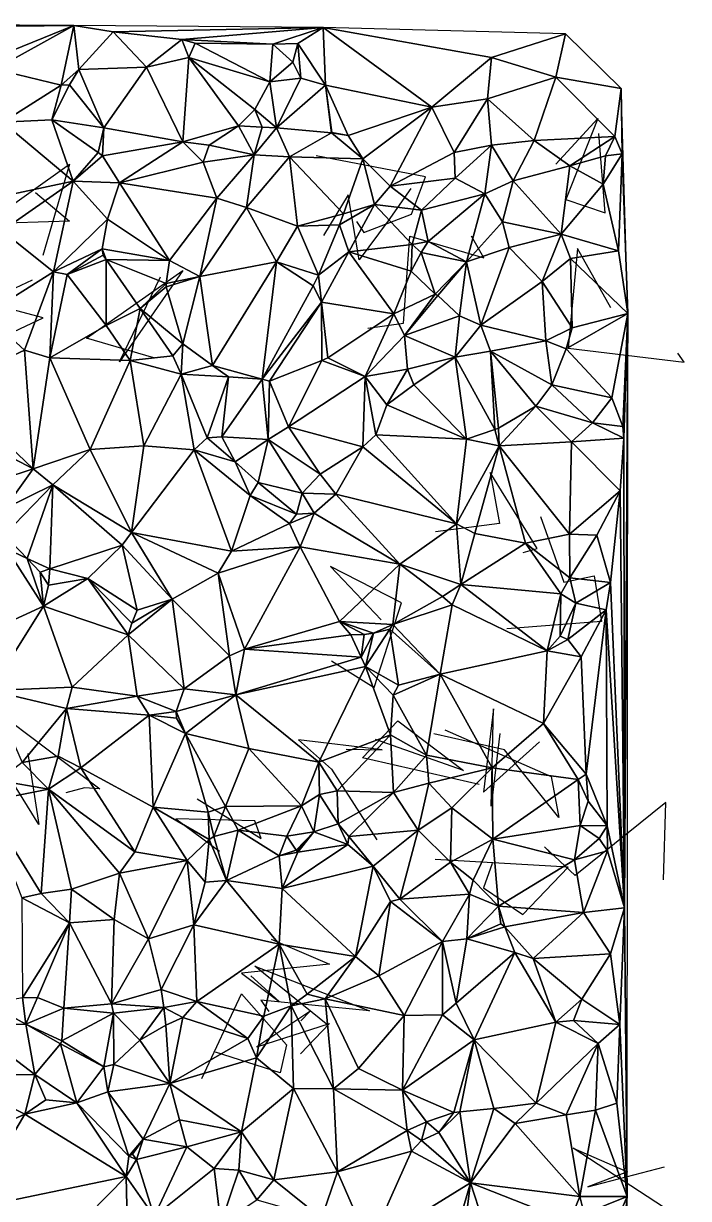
# Model space of a CAD drawing. Header units: metres. Extents: x -15.6 to 15.9, y -15.8 to 15.6.
# Drawn here: x 6.14 to 15.88, y -2.29 to 14.93 of the extents above; entities that cross this region are included whole.
import ezdxf

# ---------------------------------------------------------------- set-up
doc = ezdxf.new("R2010")
doc.units = ezdxf.units.M
doc.layers.add('CRACKS', color=1, linetype='Continuous')
doc.layers.add('STREET_MESH', color=7, linetype='Continuous')

msp = doc.modelspace()

# ---------------------------------------------------------------- linework, layer by layer
at = {"layer": 'CRACKS'}
for points in [[(13.934, 12.874, 0.1), (14.549, 13.541, 0.1), (14.079, 12.356, 0.1), (14.655, 12.157, 0.1), (14.566, 13.324, 0.1)], [(11.014, 12.03, 0.1), (11.122, 11.872, 0.1), (11.819, 12.141, 0.1), (12.027, 12.688, 0.1), (10.423, 12.994, 0.1)], [(6.315, 12.455, 0.1), (6.81, 12.035, 0.1), (5.579, 12, 0.1), (6.81, 12.874, 0.1), (6.421, 11.536, 0.1)], [(11.811, 12.514, 0.1), (11.481, 12.043, 0.1), (11.055, 11.47, 0.1), (10.894, 12.423, 0.1), (10.53, 11.826, 0.1)], [(11.182, 10.467, 0.1), (11.701, 10.543, 0.1), (11.796, 11.815, 0.1), (12.882, 11.501, 0.1), (12.7, 11.815, 0.1)], [(14.738, 10.767, 0.1), (14.253, 11.638, 0.1), (14.115, 10.175, 0.1), (15.813, 9.969, 0.1), (15.719, 10.101, 0.1)], [(8.046, 10.033, 0.1), (7.059, 10.322, 0.1), (8.47, 11.315, 0.1), (7.545, 9.974, 0.1), (8.145, 11.219, 0.1)], [(5.48, 10.174, 0.1), (6.427, 10.62, 0.1), (5.208, 10.943, 0.1), (5.437, 10.788, 0.1), (6.27, 11.176, 0.1)], [(13.457, 7.18, 0.1), (13.66, 7.239, 0.1), (12.975, 8.351, 0.1), (13.108, 7.607, 0.1), (12.174, 7.483, 0.1)], [(13.711, 7.706, 0.1), (14.051, 6.746, 0.1), (14.494, 6.838, 0.1), (14.602, 6.168, 0.1), (13.219, 6.059, 0.1)], [(10.649, 5.591, 0.1), (11.276, 5.203, 0.1), (11.675, 6.443, 0.1), (10.636, 6.976, 0.1), (11.377, 6.193, 0.1)], [(13.112, 4.525, 0.1), (12.987, 3.463, 0.1), (13.022, 4.888, 0.1), (12.875, 3.669, 0.1), (13.696, 4.403, 0.1)], [(5.672, 3.57, 0.1), (5.96, 4.692, 0.1), (7.254, 3.717, 0.1), (7.032, 3.731, 0.1), (6.759, 3.656, 0.1)], [(12.812, 3.778, 0.1), (11.103, 4.172, 0.1), (11.618, 4.712, 0.1), (12.582, 3.987, 0.1), (11.292, 4.439, 0.1)], [(12.311, 4.58, 0.1), (13.865, 3.899, 0.1), (13.979, 3.296, 0.1), (13.181, 4.29, 0.1), (12.148, 4.521, 0.1)], [(6.201, 4.236, 0.1), (6.362, 3.194, 0.1), (5.593, 4.434, 0.1), (5.828, 4.219, 0.1), (4.878, 3.166, 0.1)], [(10.863, 4.299, 0.1), (11.391, 4.288, 0.1), (10.164, 4.435, 0.1), (10.648, 4.004, 0.1), (11.312, 2.97, 0.1)], [(8.679, 3.567, 0.1), (9.618, 2.987, 0.1), (9.524, 3.247, 0.1), (8.371, 3.277, 0.1), (9.006, 2.801, 0.1)], [(15.513, 2.383, 0.1), (15.544, 3.517, 0.1), (14.218, 2.445, 0.1), (13.769, 2.864, 0.1), (13.886, 2.742, 0.1)], [(13.002, 2.622, 0.1), (12.873, 2.266, 0.1), (13.45, 1.872, 0.1), (14.116, 2.569, 0.1), (12.169, 2.679, 0.1)], [(9.766, 1.512, 0.1), (10.618, 1.145, 0.1), (9.331, 1.014, 0.1), (9.884, 0.601, 0.1), (9.465, 0.974, 0.1)], [(10.593, 0.25, 0.1), (9.526, 1.118, 0.1), (11.204, 0.464, 0.1), (9.616, 0.616, 0.1), (9.73, 0.451, 0.1)], [(8.75, -0.528, 0.1), (9.331, 0.709, 0.1), (9.992, -0.036, 0.1), (9.897, -0.445, 0.1), (8.951, -0.146, 0.1)], [(10.2, 0.314, 0.1), (10.332, 0.451, 0.1), (9.555, -0.064, 0.1), (10.621, 0.278, 0.1), (10.196, -0.168, 0.1)], [(15.877, -2.657, 0.1), (14.188, -1.552, 0.1), (14.982, -1.9, 0.1), (14.403, -2.117, 0.1), (15.527, -1.826, 0.1)]]:
    msp.add_polyline3d(points, dxfattribs=at)
at = {"layer": 'STREET_MESH'}
for points in [[(6.874, 14.906), (2.102, 14.934), (4.272, 14.874)], [(5.355, 14.288), (6.874, 14.906), (4.272, 14.874)], [(5.355, 14.288), (5.719, 14.266), (6.874, 14.906)], [(5.719, 14.266), (6.689, 14.031), (6.874, 14.906)], [(6.874, 14.906), (6.689, 14.031), (6.946, 14.259)], [(7.453, 14.81), (6.874, 14.906), (6.946, 14.259)], [(6.874, 14.906), (7.453, 14.81), (10.527, 14.875)], [(10.527, 14.875), (7.453, 14.81), (8.458, 14.702)], [(9.792, 14.63), (10.527, 14.875), (8.458, 14.702)], [(10.527, 14.875), (9.792, 14.63), (10.154, 14.643)], [(10.561, 14.03), (10.527, 14.875), (10.154, 14.643)], [(10.527, 14.875), (12.994, 14.437), (14.078, 14.783)], [(12.117, 13.706), (12.994, 14.437), (10.527, 14.875)], [(10.561, 14.03), (12.117, 13.706), (10.527, 14.875)], [(7.94, 14.296), (7.453, 14.81), (6.946, 14.259)], [(7.453, 14.81), (7.94, 14.296), (8.458, 14.702)], [(7.94, 14.296), (8.56, 14.438), (8.458, 14.702)], [(8.56, 14.438), (8.65, 14.646), (8.458, 14.702)], [(8.65, 14.646), (9.792, 14.63), (8.458, 14.702)], [(8.56, 14.438), (9.748, 14.08), (8.65, 14.646)], [(9.748, 14.08), (9.792, 14.63), (8.65, 14.646)], [(9.792, 14.63), (10.084, 14.37), (10.154, 14.643)], [(10.084, 14.37), (10.2, 14.133), (10.154, 14.643)], [(10.2, 14.133), (10.561, 14.03), (10.154, 14.643)], [(12.994, 14.437), (13.934, 14.15), (14.078, 14.783)], [(13.934, 14.15), (14.889, 13.982), (14.078, 14.783)], [(9.792, 14.63), (9.748, 14.08), (10.084, 14.37)], [(7.316, 13.405), (7.94, 14.296), (6.946, 14.259)], [(7.316, 13.405), (8.473, 13.202), (7.94, 14.296)], [(8.473, 13.202), (8.56, 14.438), (7.94, 14.296)], [(9.287, 13.434), (8.56, 14.438), (8.473, 13.202)], [(9.527, 13.674), (8.56, 14.438), (9.287, 13.434)], [(9.527, 13.674), (9.748, 14.08), (8.56, 14.438)], [(10.084, 14.37), (9.748, 14.08), (10.2, 14.133)], [(12.994, 14.437), (12.117, 13.706), (12.936, 13.828)], [(13.934, 14.15), (12.994, 14.437), (12.936, 13.828)], [(6.689, 14.031), (5.719, 14.266), (5.836, 13.489)], [(6.689, 14.031), (6.813, 14.033), (6.946, 14.259)], [(6.813, 14.033), (7.316, 13.405), (6.946, 14.259)], [(9.748, 14.08), (9.842, 13.403), (10.2, 14.133)], [(9.842, 13.403), (10.561, 14.03), (10.2, 14.133)], [(13.617, 13.218), (13.934, 14.15), (12.936, 13.828)], [(13.934, 14.15), (13.617, 13.218), (14.799, 13.277)], [(13.934, 14.15), (14.799, 13.277), (14.889, 13.982)], [(6.553, 13.521), (6.689, 14.031), (5.836, 13.489)], [(6.813, 14.033), (6.689, 14.031), (6.553, 13.521)], [(7.316, 13.405), (6.813, 14.033), (6.553, 13.521)], [(9.748, 14.08), (9.527, 13.674), (9.842, 13.403)], [(10.561, 14.03), (9.842, 13.403), (10.647, 13.33)], [(10.561, 14.03), (10.894, 13.295), (12.117, 13.706)], [(10.655, 13.336), (10.561, 14.03), (10.647, 13.33)], [(10.561, 14.03), (10.655, 13.336), (10.894, 13.295)], [(14.799, 13.277), (14.906, 13.025), (14.889, 13.982)], [(14.889, 13.982), (14.906, 13.025), (14.989, 10.683)], [(12.117, 13.706), (12.446, 13.044), (12.936, 13.828)], [(12.446, 13.044), (12.994, 13.151), (12.936, 13.828)], [(12.994, 13.151), (13.617, 13.218), (12.936, 13.828)], [(9.633, 13.414), (9.527, 13.674), (9.287, 13.434)], [(9.527, 13.674), (9.633, 13.414), (9.842, 13.403)], [(12.117, 13.706), (10.894, 13.295), (11.108, 12.953)], [(11.509, 12.55), (12.117, 13.706), (11.108, 12.953)], [(12.117, 13.706), (11.509, 12.55), (12.446, 13.044)], [(5.691, 12.372), (6.865, 12.624), (5.836, 13.489)], [(6.865, 12.624), (6.553, 13.521), (5.836, 13.489)], [(7.231, 13.042), (6.553, 13.521), (6.865, 12.624)], [(7.231, 13.042), (7.316, 13.405), (6.553, 13.521)], [(7.231, 13.042), (7.293, 12.996), (7.316, 13.405)], [(7.316, 13.405), (7.293, 12.996), (8.473, 13.202)], [(8.858, 13.149), (9.287, 13.434), (8.473, 13.202)], [(9.287, 13.434), (8.858, 13.149), (9.518, 13.01)], [(9.633, 13.414), (9.287, 13.434), (9.518, 13.01)], [(9.842, 13.403), (9.633, 13.414), (9.518, 13.01)], [(10.035, 12.982), (9.842, 13.403), (9.518, 13.01)], [(9.842, 13.403), (10.035, 12.982), (10.647, 13.33)], [(10.647, 13.33), (10.035, 12.982), (11.108, 12.953)], [(10.894, 13.295), (10.655, 13.336), (10.647, 13.33)], [(10.894, 13.295), (10.647, 13.33), (11.108, 12.953)], [(13.617, 13.218), (14.138, 12.847), (14.799, 13.277)], [(14.138, 12.847), (14.662, 12.996), (14.799, 13.277)], [(14.662, 12.996), (14.906, 13.025), (14.799, 13.277)], [(8.473, 13.202), (7.293, 12.996), (7.542, 12.601)], [(8.769, 12.9), (8.473, 13.202), (7.542, 12.601)], [(8.769, 12.9), (8.858, 13.149), (8.473, 13.202)], [(8.858, 13.149), (8.769, 12.9), (9.518, 13.01)], [(12.446, 13.044), (12.461, 12.669), (12.994, 13.151)], [(12.461, 12.669), (12.896, 12.437), (12.994, 13.151)], [(12.994, 13.151), (12.896, 12.437), (13.308, 12.629)], [(13.617, 13.218), (12.994, 13.151), (13.308, 12.629)], [(14.138, 12.847), (13.617, 13.218), (13.308, 12.629)], [(7.293, 12.996), (7.231, 13.042), (6.865, 12.624)], [(7.293, 12.996), (6.865, 12.624), (7.542, 12.601)], [(8.769, 12.9), (8.971, 12.374), (9.518, 13.01)], [(8.971, 12.374), (9.405, 12.238), (9.518, 13.01)], [(9.405, 12.238), (10.035, 12.982), (9.518, 13.01)], [(10.035, 12.982), (9.405, 12.238), (10.149, 11.962)], [(10.824, 12.145), (10.035, 12.982), (10.149, 11.962)], [(10.035, 12.982), (10.824, 12.145), (11.108, 12.953)], [(10.824, 12.145), (11.28, 12.283), (11.108, 12.953)], [(11.28, 12.283), (11.509, 12.55), (11.108, 12.953)], [(11.509, 12.55), (12.461, 12.669), (12.446, 13.044)], [(14.629, 12.579), (14.662, 12.996), (14.138, 12.847)], [(14.662, 12.996), (14.629, 12.579), (14.906, 13.025)], [(14.629, 12.579), (14.851, 11.601), (14.906, 13.025)], [(14.906, 13.025), (14.851, 11.601), (14.989, 10.683)], [(8.971, 12.374), (8.769, 12.9), (7.542, 12.601)], [(14.015, 11.845), (14.138, 12.847), (13.308, 12.629)], [(14.015, 11.845), (14.629, 12.579), (14.138, 12.847)], [(6.865, 12.624), (5.691, 12.372), (5.825, 11.895)], [(6.576, 11.295), (6.865, 12.624), (5.825, 11.895)], [(6.576, 11.295), (7.367, 12.067), (6.865, 12.624)], [(6.865, 12.624), (7.367, 12.067), (7.542, 12.601)], [(7.367, 12.067), (8.277, 11.461), (7.542, 12.601)], [(8.277, 11.461), (8.971, 12.374), (7.542, 12.601)], [(12.461, 12.669), (11.509, 12.55), (11.967, 12.199)], [(12.896, 12.437), (12.461, 12.669), (11.967, 12.199)], [(12.896, 12.437), (13.152, 12.026), (13.308, 12.629)], [(13.152, 12.026), (14.015, 11.845), (13.308, 12.629)], [(14.851, 11.601), (14.629, 12.579), (14.015, 11.845)], [(11.509, 12.55), (11.28, 12.283), (11.967, 12.199)], [(12.896, 12.437), (11.967, 12.199), (12.066, 11.739)], [(12.626, 11.439), (12.896, 12.437), (12.066, 11.739)], [(12.896, 12.437), (12.626, 11.439), (13.152, 12.026)], [(8.971, 12.374), (8.277, 11.461), (8.719, 11.228)], [(9.405, 12.238), (8.971, 12.374), (8.719, 11.228)], [(9.842, 11.442), (9.405, 12.238), (8.719, 11.228)], [(10.149, 11.962), (9.405, 12.238), (9.842, 11.442)], [(11.28, 12.283), (10.767, 11.984), (10.905, 11.589)], [(10.767, 11.984), (11.28, 12.283), (10.824, 12.145)], [(11.829, 11.693), (11.28, 12.283), (10.905, 11.589)], [(11.28, 12.283), (11.829, 11.693), (11.967, 12.199)], [(7.291, 11.633), (7.367, 12.067), (6.576, 11.295)], [(7.367, 12.067), (7.291, 11.633), (8.277, 11.461)], [(10.767, 11.984), (10.824, 12.145), (10.149, 11.962)], [(11.967, 12.199), (11.829, 11.693), (12.066, 11.739)], [(5.579, 10.667), (6.576, 11.295), (5.825, 11.895)], [(10.459, 11.247), (10.149, 11.962), (9.842, 11.442)], [(10.459, 11.247), (10.767, 11.984), (10.149, 11.962)], [(10.767, 11.984), (10.459, 11.247), (10.905, 11.589)], [(13.152, 12.026), (12.626, 11.439), (13.252, 11.65)], [(13.152, 12.026), (13.252, 11.65), (14.015, 11.845)], [(11.829, 11.693), (11.962, 11.579), (12.066, 11.739)], [(11.962, 11.579), (12.626, 11.439), (12.066, 11.739)], [(13.252, 11.65), (13.733, 11.153), (14.015, 11.845)], [(14.015, 11.845), (13.733, 11.153), (14.15, 11.488)], [(14.851, 11.601), (14.015, 11.845), (14.15, 11.488)], [(7.291, 11.633), (6.576, 11.295), (6.776, 11.253)], [(7.303, 11.541), (7.291, 11.633), (6.776, 11.253)], [(7.348, 11.475), (7.303, 11.541), (6.776, 11.253)], [(8.277, 11.461), (7.291, 11.633), (7.348, 11.475)], [(7.291, 11.633), (7.303, 11.541), (7.348, 11.475)], [(10.459, 11.247), (10.503, 10.848), (10.905, 11.589)], [(10.503, 10.848), (11.563, 10.681), (10.905, 11.589)], [(11.814, 11.305), (11.829, 11.693), (10.905, 11.589)], [(11.563, 10.681), (11.814, 11.305), (10.905, 11.589)], [(11.814, 11.305), (11.962, 11.579), (11.829, 11.693)], [(12.166, 10.966), (11.962, 11.579), (11.814, 11.305)], [(11.962, 11.579), (12.166, 10.966), (12.626, 11.439)], [(13.252, 11.65), (12.626, 11.439), (12.834, 10.512)], [(13.733, 11.153), (13.252, 11.65), (12.834, 10.512)], [(14.851, 11.601), (14.15, 11.488), (14.989, 10.683)], [(7.347, 10.509), (7.348, 11.475), (6.776, 11.253)], [(7.347, 10.509), (7.846, 10.757), (7.348, 11.475)], [(8.227, 11.122), (8.277, 11.461), (7.348, 11.475)], [(7.846, 10.757), (8.227, 11.122), (7.348, 11.475)], [(8.277, 11.461), (8.227, 11.122), (8.719, 11.228)], [(8.908, 9.923), (9.842, 11.442), (8.719, 11.228)], [(9.842, 11.442), (8.908, 9.923), (9.632, 9.719)], [(10.381, 11.09), (9.842, 11.442), (9.632, 9.719)], [(10.381, 11.09), (10.459, 11.247), (9.842, 11.442)], [(12.626, 11.439), (12.166, 10.966), (12.205, 10.949)], [(12.522, 10.649), (12.626, 11.439), (12.205, 10.949)], [(12.626, 11.439), (12.522, 10.649), (12.834, 10.512)], [(13.733, 11.153), (14.176, 10.475), (14.15, 11.488)], [(14.15, 11.488), (14.176, 10.475), (14.989, 10.683)], [(6.154, 10.145), (6.576, 11.295), (5.579, 10.667)], [(6.576, 11.295), (6.154, 10.145), (6.522, 10.035)], [(6.776, 11.253), (6.576, 11.295), (6.522, 10.035)], [(7.347, 10.509), (6.776, 11.253), (6.522, 10.035)], [(8.227, 11.122), (8.228, 11.076), (8.719, 11.228)], [(8.719, 11.228), (8.228, 11.076), (8.471, 10.241)], [(8.908, 9.923), (8.719, 11.228), (8.471, 10.241)], [(10.459, 11.247), (10.381, 11.09), (10.503, 10.848)], [(12.166, 10.966), (11.814, 11.305), (11.563, 10.681)], [(8.228, 11.076), (8.227, 11.122), (7.846, 10.757)], [(8.228, 11.076), (7.846, 10.757), (8.471, 10.241)], [(10.503, 10.848), (10.381, 11.09), (9.632, 9.719)], [(13.786, 10.284), (13.733, 11.153), (12.834, 10.512)], [(14.176, 10.475), (13.733, 11.153), (13.786, 10.284)], [(11.717, 10.359), (12.166, 10.966), (11.563, 10.681)], [(12.166, 10.966), (11.717, 10.359), (12.205, 10.949)], [(11.717, 10.359), (12.522, 10.649), (12.205, 10.949)], [(7.846, 10.757), (7.347, 10.509), (7.702, 9.994)], [(7.846, 10.757), (7.702, 9.994), (8.323, 10.063)], [(7.846, 10.757), (8.323, 10.063), (8.471, 10.241)], [(9.739, 9.691), (10.503, 10.848), (9.632, 9.719)], [(10.505, 9.994), (10.503, 10.848), (9.739, 9.691)], [(10.503, 10.848), (10.595, 10.034), (11.563, 10.681)], [(10.505, 9.994), (10.595, 10.034), (10.503, 10.848)], [(10.595, 10.034), (11.144, 9.761), (11.563, 10.681)], [(11.144, 9.761), (11.717, 10.359), (11.563, 10.681)], [(14.086, 10.168), (14.755, 9.449), (14.989, 10.683)], [(14.176, 10.475), (14.086, 10.168), (14.989, 10.683)], [(14.755, 9.449), (14.915, 9.028), (14.989, 10.683)], [(14.915, 9.028), (14.929, 8.858), (14.989, 10.683)], [(14.929, 8.858), (14.938, 1.974), (14.989, 10.683)], [(14.938, 1.974), (14.978, -2.262), (14.989, 10.683)], [(5.016, 9.614), (6.154, 10.145), (5.579, 10.667)], [(7.702, 9.994), (7.347, 10.509), (6.522, 10.035)], [(11.717, 10.359), (12.46, 10.044), (12.522, 10.649)], [(12.522, 10.649), (12.46, 10.044), (12.834, 10.512)], [(12.46, 10.044), (12.978, 10.131), (12.834, 10.512)], [(12.978, 10.131), (13.786, 10.284), (12.834, 10.512)], [(11.761, 9.867), (11.717, 10.359), (11.144, 9.761)], [(11.717, 10.359), (11.761, 9.867), (12.46, 10.044)], [(14.086, 10.168), (14.176, 10.475), (13.786, 10.284)], [(8.323, 10.063), (8.449, 9.796), (8.471, 10.241)], [(8.449, 9.796), (8.908, 9.923), (8.471, 10.241)], [(13.786, 10.284), (12.978, 10.131), (13.876, 9.637)], [(14.086, 10.168), (13.786, 10.284), (13.876, 9.637)], [(14.086, 10.168), (13.876, 9.637), (14.755, 9.449)], [(6.279, 8.408), (6.154, 10.145), (5.016, 9.614)], [(6.154, 10.145), (6.279, 8.408), (6.522, 10.035)], [(6.279, 8.408), (7.113, 8.69), (6.522, 10.035)], [(7.113, 8.69), (7.702, 9.994), (6.522, 10.035)], [(7.702, 9.994), (7.113, 8.69), (7.899, 8.743)], [(8.323, 10.063), (7.702, 9.994), (8.449, 9.796)], [(7.702, 9.994), (7.899, 8.743), (8.449, 9.796)], [(10.019, 9.02), (10.505, 9.994), (9.739, 9.691)], [(11.144, 9.761), (10.505, 9.994), (10.019, 9.02)], [(10.595, 10.034), (10.505, 9.994), (11.144, 9.761)], [(12.46, 10.044), (11.761, 9.867), (11.853, 9.639)], [(12.46, 10.044), (11.853, 9.639), (12.625, 8.843)], [(12.978, 10.131), (12.46, 10.044), (13.04, 8.984)], [(13.04, 8.984), (12.46, 10.044), (12.625, 8.843)], [(12.978, 10.131), (13.644, 9.327), (13.876, 9.637)], [(13.644, 9.327), (12.978, 10.131), (13.095, 9.001)], [(12.978, 10.131), (13.04, 8.984), (13.095, 9.001)], [(9.139, 9.754), (8.908, 9.923), (8.449, 9.796)], [(8.908, 9.923), (9.139, 9.754), (9.632, 9.719)], [(11.46, 9.345), (11.761, 9.867), (11.144, 9.761)], [(11.761, 9.867), (11.46, 9.345), (11.853, 9.639)], [(7.899, 8.743), (8.637, 8.683), (8.449, 9.796)], [(8.637, 8.683), (8.826, 8.861), (8.449, 9.796)], [(8.826, 8.861), (9.139, 9.754), (8.449, 9.796)], [(9.041, 8.876), (9.139, 9.754), (8.826, 8.861)], [(9.139, 9.754), (9.041, 8.876), (9.632, 9.719)], [(9.041, 8.876), (9.72, 8.839), (9.632, 9.719)], [(9.72, 8.839), (9.739, 9.691), (9.632, 9.719)], [(10.019, 9.02), (9.739, 9.691), (9.72, 8.839)], [(11.106, 8.731), (11.144, 9.761), (10.019, 9.02)], [(11.144, 9.761), (11.106, 8.731), (11.297, 8.905)], [(11.46, 9.345), (11.144, 9.761), (11.297, 8.905)], [(6.279, 8.408), (5.016, 9.614), (4.722, 9.223)], [(11.853, 9.639), (11.46, 9.345), (12.625, 8.843)], [(13.876, 9.637), (13.644, 9.327), (14.472, 9.083)], [(13.876, 9.637), (14.472, 9.083), (14.755, 9.449)], [(12.625, 8.843), (11.46, 9.345), (11.297, 8.905)], [(13.107, 8.746), (13.644, 9.327), (13.095, 9.001)], [(13.644, 9.327), (13.107, 8.746), (14.166, 8.802)], [(14.472, 9.083), (13.644, 9.327), (14.166, 8.802)], [(14.472, 9.083), (14.915, 9.028), (14.755, 9.449)], [(4.941, 7.969), (6.279, 8.408), (4.722, 9.223)], [(10.019, 9.02), (9.72, 8.839), (10.481, 8.326)], [(11.106, 8.731), (10.019, 9.02), (10.481, 8.326)], [(13.107, 8.746), (13.04, 8.984), (12.625, 8.843)], [(13.04, 8.984), (13.107, 8.746), (13.095, 9.001)], [(14.472, 9.083), (14.166, 8.802), (14.929, 8.858)], [(14.915, 9.028), (14.472, 9.083), (14.929, 8.858)], [(9.239, 8.507), (8.826, 8.861), (8.637, 8.683)], [(9.239, 8.507), (9.041, 8.876), (8.826, 8.861)], [(9.041, 8.876), (9.239, 8.507), (9.72, 8.839)], [(9.72, 8.839), (9.239, 8.507), (9.577, 8.208)], [(10.217, 8.048), (9.72, 8.839), (9.577, 8.208)], [(9.72, 8.839), (10.217, 8.048), (10.481, 8.326)], [(11.297, 8.905), (11.106, 8.731), (12.481, 7.602)], [(12.625, 8.843), (11.297, 8.905), (12.481, 7.602)], [(13.107, 8.746), (12.625, 8.843), (12.481, 7.602)], [(14.166, 8.802), (13.107, 8.746), (14.135, 7.451)], [(14.879, 8.085), (14.166, 8.802), (14.135, 7.451)], [(14.166, 8.802), (14.879, 8.085), (14.929, 8.858)], [(14.879, 8.085), (14.938, 1.974), (14.929, 8.858)], [(7.113, 8.69), (6.279, 8.408), (6.566, 8.17)], [(7.719, 7.473), (7.113, 8.69), (6.566, 8.17)], [(7.113, 8.69), (7.719, 7.473), (7.899, 8.743)], [(7.719, 7.473), (8.637, 8.683), (7.899, 8.743)], [(7.719, 7.473), (9.183, 7.199), (8.637, 8.683)], [(9.183, 7.199), (9.458, 8.017), (8.637, 8.683)], [(9.458, 8.017), (9.239, 8.507), (8.637, 8.683)], [(10.71, 8.034), (11.106, 8.731), (10.481, 8.326)], [(11.106, 8.731), (10.71, 8.034), (12.481, 7.602)], [(12.75, 7.459), (13.107, 8.746), (12.481, 7.602)], [(13.107, 8.746), (12.75, 7.459), (13.488, 7.319)], [(13.107, 8.746), (13.488, 7.319), (14.135, 7.451)], [(9.239, 8.507), (9.458, 8.017), (9.577, 8.208)], [(6.279, 8.408), (4.941, 7.969), (5.866, 7.825)], [(6.566, 8.17), (6.279, 8.408), (5.866, 7.825)], [(10.217, 8.048), (10.71, 8.034), (10.481, 8.326)], [(5.86, 7.441), (6.566, 8.17), (5.866, 7.825)], [(5.86, 7.441), (6.193, 7.091), (6.566, 8.17)], [(6.193, 7.091), (6.521, 6.942), (6.566, 8.17)], [(6.566, 8.17), (6.521, 6.942), (7.582, 7.286)], [(7.719, 7.473), (6.566, 8.17), (7.582, 7.286)], [(9.458, 8.017), (10.138, 7.742), (9.577, 8.208)], [(10.138, 7.742), (10.217, 8.048), (9.577, 8.208)], [(9.458, 8.017), (9.183, 7.199), (10.032, 7.604)], [(10.138, 7.742), (9.458, 8.017), (10.032, 7.604)], [(10.138, 7.742), (10.395, 7.756), (10.217, 8.048)], [(10.395, 7.756), (10.71, 8.034), (10.217, 8.048)], [(10.395, 7.756), (11.651, 7.011), (10.71, 8.034)], [(10.71, 8.034), (11.651, 7.011), (12.481, 7.602)], [(14.534, 7.435), (14.879, 8.085), (14.135, 7.451)], [(14.879, 8.085), (14.534, 7.435), (14.733, 6.739)], [(14.938, 1.974), (14.879, 8.085), (14.733, 6.739)], [(10.395, 7.756), (10.138, 7.742), (10.032, 7.604)], [(10.191, 7.262), (10.395, 7.756), (10.032, 7.604)], [(11.651, 7.011), (10.395, 7.756), (10.191, 7.262)], [(9.183, 7.199), (10.191, 7.262), (10.032, 7.604)], [(11.651, 7.011), (12.542, 6.711), (12.481, 7.602)], [(12.542, 6.711), (12.75, 7.459), (12.481, 7.602)], [(5.86, 7.441), (5.895, 7.235), (6.193, 7.091)], [(8.316, 6.494), (7.719, 7.473), (7.582, 7.286)], [(9.183, 7.199), (7.719, 7.473), (8.991, 6.876)], [(7.719, 7.473), (8.316, 6.494), (8.991, 6.876)], [(12.75, 7.459), (12.542, 6.711), (13.488, 7.319)], [(13.488, 7.319), (14.142, 6.808), (14.135, 7.451)], [(14.142, 6.808), (14.534, 7.435), (14.135, 7.451)], [(14.534, 7.435), (14.142, 6.808), (14.733, 6.739)], [(5.895, 7.235), (4.824, 5.655), (6.431, 6.393)], [(6.193, 7.091), (5.895, 7.235), (6.431, 6.393)], [(7.582, 7.286), (6.521, 6.942), (7.081, 6.799)], [(7.804, 6.335), (7.582, 7.286), (7.081, 6.799)], [(8.316, 6.494), (7.582, 7.286), (7.804, 6.335)], [(9.373, 5.763), (10.191, 7.262), (8.991, 6.876)], [(10.191, 7.262), (9.183, 7.199), (8.991, 6.876)], [(10.191, 7.262), (9.373, 5.763), (10.764, 6.167)], [(11.651, 7.011), (10.191, 7.262), (10.764, 6.167)], [(13.488, 7.319), (12.542, 6.711), (14.007, 6.573)], [(14.142, 6.808), (13.488, 7.319), (14.007, 6.573)], [(6.38, 6.893), (6.193, 7.091), (6.431, 6.393)], [(6.38, 6.893), (6.521, 6.942), (6.193, 7.091)], [(6.38, 6.893), (6.504, 6.7), (6.521, 6.942)], [(6.504, 6.7), (6.38, 6.893), (6.431, 6.393)], [(6.521, 6.942), (6.504, 6.7), (7.081, 6.799)], [(11.545, 6.123), (11.651, 7.011), (10.764, 6.167)], [(12.276, 6.536), (11.651, 7.011), (11.545, 6.123)], [(11.651, 7.011), (12.276, 6.536), (12.542, 6.711)], [(6.431, 6.393), (7.67, 5.974), (7.081, 6.799)], [(6.504, 6.7), (6.431, 6.393), (7.081, 6.799)], [(7.723, 6.146), (7.804, 6.335), (7.081, 6.799)], [(7.67, 5.974), (7.723, 6.146), (7.081, 6.799)], [(8.316, 6.494), (9.154, 5.664), (8.991, 6.876)], [(9.154, 5.664), (9.373, 5.763), (8.991, 6.876)], [(14.229, 6.438), (14.142, 6.808), (14.007, 6.573)], [(14.142, 6.808), (14.229, 6.438), (14.733, 6.739)], [(14.229, 6.438), (14.673, 6.342), (14.733, 6.739)], [(14.673, 6.342), (14.938, 1.974), (14.733, 6.739)], [(12.542, 6.711), (12.276, 6.536), (12.416, 6.412)], [(12.542, 6.711), (12.416, 6.412), (13.807, 5.74)], [(12.542, 6.711), (13.807, 5.74), (14.007, 6.573)], [(13.807, 5.74), (13.996, 5.956), (14.007, 6.573)], [(13.996, 5.956), (14.229, 6.438), (14.007, 6.573)], [(4.824, 5.655), (5.655, 5.157), (6.431, 6.393)], [(5.655, 5.157), (6.851, 5.206), (6.431, 6.393)], [(6.851, 5.206), (7.67, 5.974), (6.431, 6.393)], [(7.723, 6.146), (7.67, 5.974), (8.316, 6.494)], [(7.67, 5.974), (8.489, 5.183), (8.316, 6.494)], [(7.723, 6.146), (8.316, 6.494), (7.804, 6.335)], [(8.316, 6.494), (8.489, 5.183), (9.154, 5.664)], [(12.416, 6.412), (12.276, 6.536), (11.545, 6.123)], [(12.242, 5.398), (12.416, 6.412), (11.545, 6.123)], [(12.416, 6.412), (12.242, 5.398), (13.807, 5.74)], [(14.229, 6.438), (13.996, 5.956), (14.112, 5.905)], [(14.673, 6.342), (14.229, 6.438), (14.112, 5.905)], [(14.307, 5.653), (14.673, 6.342), (14.112, 5.905)], [(14.307, 5.653), (14.38, 3.929), (14.673, 6.342)], [(14.673, 6.342), (14.38, 3.929), (14.688, 3.176)], [(14.938, 1.974), (14.673, 6.342), (14.688, 3.176)], [(9.373, 5.763), (10.932, 5.974), (10.764, 6.167)], [(10.932, 5.974), (11.129, 5.976), (10.764, 6.167)], [(11.262, 5.997), (11.545, 6.123), (10.764, 6.167)], [(11.129, 5.976), (11.262, 5.997), (10.764, 6.167)], [(11.501, 6.054), (11.147, 5.509), (11.63, 5.235)], [(11.501, 6.054), (11.262, 5.997), (11.147, 5.509)], [(11.262, 5.997), (11.501, 6.054), (11.545, 6.123)], [(11.501, 6.054), (12.242, 5.398), (11.545, 6.123)], [(11.501, 6.054), (11.63, 5.235), (12.242, 5.398)], [(6.851, 5.206), (7.803, 5.074), (7.67, 5.974)], [(7.803, 5.074), (8.489, 5.183), (7.67, 5.974)], [(11.082, 5.647), (10.932, 5.974), (9.373, 5.763)], [(11.129, 5.976), (10.932, 5.974), (11.082, 5.647)], [(11.262, 5.997), (11.129, 5.976), (11.082, 5.647)], [(11.147, 5.509), (11.262, 5.997), (11.082, 5.647)], [(13.996, 5.956), (13.807, 5.74), (14.112, 5.905)], [(13.807, 5.74), (14.307, 5.653), (14.112, 5.905)], [(9.154, 5.664), (9.246, 5.095), (9.373, 5.763)], [(9.246, 5.095), (11.082, 5.647), (9.373, 5.763)], [(13.807, 5.74), (12.242, 5.398), (13.756, 4.675)], [(14.307, 5.653), (13.807, 5.74), (13.756, 4.675)], [(9.154, 5.664), (8.489, 5.183), (9.246, 5.095)], [(11.147, 5.509), (11.082, 5.647), (9.246, 5.095)], [(14.38, 3.929), (14.307, 5.653), (13.756, 4.675)], [(10.461, 4.105), (11.147, 5.509), (9.246, 5.095)], [(11.147, 5.509), (10.461, 4.105), (11.514, 4.508)], [(11.63, 5.235), (11.147, 5.509), (11.55, 5.089)], [(11.147, 5.509), (11.514, 4.508), (11.55, 5.089)], [(12.038, 4.208), (12.242, 5.398), (11.55, 5.089)], [(12.242, 5.398), (11.63, 5.235), (11.55, 5.089)], [(13.001, 4.023), (12.242, 5.398), (12.038, 4.208)], [(12.242, 5.398), (13.001, 4.023), (13.756, 4.675)], [(5.655, 5.157), (6.767, 4.895), (6.851, 5.206)], [(6.767, 4.895), (7.803, 5.074), (6.851, 5.206)], [(8.489, 5.183), (7.803, 5.074), (8.375, 4.849)], [(9.246, 5.095), (8.489, 5.183), (8.375, 4.849)], [(6.767, 4.895), (5.655, 5.157), (6.117, 4.104)], [(7.803, 5.074), (6.767, 4.895), (7.977, 4.795)], [(7.803, 5.074), (7.977, 4.795), (8.375, 4.849)], [(8.51, 4.529), (9.246, 5.095), (8.375, 4.849)], [(9.246, 5.095), (8.51, 4.529), (9.44, 4.306)], [(10.461, 4.105), (9.246, 5.095), (9.44, 4.306)], [(11.514, 4.508), (12.038, 4.208), (11.55, 5.089)], [(6.647, 4.194), (6.767, 4.895), (6.117, 4.104)], [(6.647, 4.194), (6.978, 4.026), (6.767, 4.895)], [(6.767, 4.895), (6.978, 4.026), (7.977, 4.795)], [(7.977, 4.795), (8.378, 4.75), (8.375, 4.849)], [(8.378, 4.75), (8.51, 4.529), (8.375, 4.849)], [(7.977, 4.795), (6.978, 4.026), (8.039, 3.449)], [(8.51, 4.529), (7.977, 4.795), (8.039, 3.449)], [(8.378, 4.75), (7.977, 4.795), (8.51, 4.529)], [(13.001, 4.023), (14.262, 3.851), (13.756, 4.675)], [(14.262, 3.851), (14.38, 3.929), (13.756, 4.675)], [(8.842, 3.376), (8.51, 4.529), (8.039, 3.449)], [(8.51, 4.529), (9.096, 3.455), (9.44, 4.306)], [(9.096, 3.455), (8.51, 4.529), (8.842, 3.376)], [(10.461, 4.105), (10.731, 3.689), (11.514, 4.508)], [(11.514, 4.508), (10.731, 3.689), (11.556, 3.664)], [(12.038, 4.208), (11.514, 4.508), (11.556, 3.664)], [(9.096, 3.455), (10.207, 3.467), (9.44, 4.306)], [(10.207, 3.467), (10.461, 4.105), (9.44, 4.306)], [(6.506, 3.709), (6.647, 4.194), (6.117, 4.104)], [(6.978, 4.026), (6.647, 4.194), (6.506, 3.709)], [(12.074, 3.8), (12.038, 4.208), (11.556, 3.664)], [(12.074, 3.8), (13.001, 4.023), (12.038, 4.208)], [(5.772, 3.839), (6.506, 3.709), (6.117, 4.104)], [(6.978, 4.026), (6.506, 3.709), (7.77, 2.791)], [(6.978, 4.026), (7.77, 2.791), (8.039, 3.449)], [(10.461, 4.105), (10.207, 3.467), (10.472, 3.633)], [(10.731, 3.689), (10.461, 4.105), (10.472, 3.633)], [(13.001, 4.023), (12.074, 3.8), (12.411, 3.438)], [(13.012, 2.976), (13.001, 4.023), (12.411, 3.438)], [(14.262, 3.851), (13.001, 4.023), (13.012, 2.976)], [(6.506, 3.709), (5.772, 3.839), (5.567, 3.526)], [(11.918, 3.109), (12.074, 3.8), (11.556, 3.664)], [(12.074, 3.8), (11.918, 3.109), (12.411, 3.438)], [(14.262, 3.851), (13.012, 2.976), (14.289, 3.18)], [(14.38, 3.929), (14.262, 3.851), (14.406, 3.535)], [(14.406, 3.535), (14.262, 3.851), (14.289, 3.18)], [(14.38, 3.929), (14.406, 3.535), (14.688, 3.176)], [(6.396, 2.184), (6.506, 3.709), (5.567, 3.526)], [(6.506, 3.709), (6.396, 2.184), (6.839, 2.244)], [(7.77, 2.791), (6.506, 3.709), (7.542, 2.48)], [(6.506, 3.709), (6.839, 2.244), (7.542, 2.48)], [(10.207, 3.467), (10.389, 3.086), (10.472, 3.633)], [(10.389, 3.086), (10.746, 3.204), (10.472, 3.633)], [(10.746, 3.204), (10.731, 3.689), (10.472, 3.633)], [(10.731, 3.689), (10.746, 3.204), (11.556, 3.664)], [(10.746, 3.204), (10.905, 3.018), (11.556, 3.664)], [(10.905, 3.018), (11.918, 3.109), (11.556, 3.664)], [(6.396, 2.184), (5.567, 3.526), (6.113, 2.119)], [(7.77, 2.791), (8.537, 2.666), (8.039, 3.449)], [(8.842, 3.376), (8.039, 3.449), (8.858, 2.972)], [(8.039, 3.449), (8.537, 2.666), (8.858, 2.972)], [(9.096, 3.455), (8.842, 3.376), (8.926, 3.017)], [(9.283, 3.11), (9.096, 3.455), (8.926, 3.017)], [(10.207, 3.467), (9.096, 3.455), (9.283, 3.11)], [(9.993, 3.024), (10.207, 3.467), (9.283, 3.11)], [(9.993, 3.024), (10.389, 3.086), (10.207, 3.467)], [(14.688, 3.176), (14.406, 3.535), (14.289, 3.18)], [(8.842, 3.376), (8.858, 2.972), (8.926, 3.017)], [(11.918, 3.109), (12.392, 2.641), (12.411, 3.438)], [(12.392, 2.641), (13.012, 2.976), (12.411, 3.438)], [(9.113, 2.371), (9.283, 3.11), (8.926, 3.017)], [(9.113, 2.371), (9.884, 2.734), (9.283, 3.11)], [(9.884, 2.734), (9.993, 3.024), (9.283, 3.11)], [(10.389, 3.086), (10.888, 2.898), (10.746, 3.204)], [(10.746, 3.204), (10.888, 2.898), (10.905, 3.018)], [(10.905, 3.018), (11.259, 2.582), (11.918, 3.109)], [(11.259, 2.582), (11.652, 2.101), (11.918, 3.109)], [(11.652, 2.101), (12.392, 2.641), (11.918, 3.109)], [(13.012, 2.976), (14.208, 2.677), (14.289, 3.18)], [(14.208, 2.677), (14.569, 2.989), (14.289, 3.18)], [(14.569, 2.989), (14.688, 3.176), (14.289, 3.18)], [(14.569, 2.989), (14.691, 2.808), (14.688, 3.176)], [(14.691, 2.808), (14.938, 1.974), (14.688, 3.176)], [(8.537, 2.666), (8.8, 2.349), (8.858, 2.972)], [(8.8, 2.349), (9.113, 2.371), (8.858, 2.972)], [(8.858, 2.972), (9.113, 2.371), (8.926, 3.017)], [(9.884, 2.734), (10.129, 2.816), (9.993, 3.024)], [(10.129, 2.816), (10.389, 3.086), (9.993, 3.024)], [(10.129, 2.816), (10.153, 2.803), (10.389, 3.086)], [(10.389, 3.086), (10.153, 2.803), (10.155, 2.79)], [(10.888, 2.898), (10.389, 3.086), (10.155, 2.79)], [(10.888, 2.898), (11.259, 2.582), (10.905, 3.018)], [(12.392, 2.641), (12.726, 2.375), (13.012, 2.976)], [(12.726, 2.375), (13.094, 1.996), (13.012, 2.976)], [(13.094, 1.996), (14.208, 2.677), (13.012, 2.976)], [(14.691, 2.808), (14.569, 2.989), (14.208, 2.677)], [(8.537, 2.666), (7.77, 2.791), (7.542, 2.48)], [(10.129, 2.816), (9.884, 2.734), (10.155, 2.79)], [(9.884, 2.734), (9.924, 2.254), (10.155, 2.79)], [(9.924, 2.254), (10.888, 2.898), (10.155, 2.79)], [(10.888, 2.898), (9.924, 2.254), (11.259, 2.582)], [(10.153, 2.803), (10.129, 2.816), (10.155, 2.79)], [(14.34, 1.905), (14.691, 2.808), (14.208, 2.677)], [(14.691, 2.808), (14.34, 1.905), (14.938, 1.974)], [(7.969, 1.517), (8.537, 2.666), (7.542, 2.48)], [(7.969, 1.517), (8.631, 1.723), (8.537, 2.666)], [(8.631, 1.723), (8.8, 2.349), (8.537, 2.666)], [(9.884, 2.734), (9.113, 2.371), (9.924, 2.254)], [(12.392, 2.641), (11.652, 2.101), (12.669, 2.173)], [(12.726, 2.375), (12.392, 2.641), (12.669, 2.173)], [(14.34, 1.905), (14.208, 2.677), (13.094, 1.996)], [(6.839, 2.244), (7.467, 1.799), (7.542, 2.48)], [(7.467, 1.799), (7.969, 1.517), (7.542, 2.48)], [(9.924, 2.254), (11, 1.256), (11.259, 2.582)], [(11.259, 2.582), (11, 1.256), (11.515, 2.064)], [(11.652, 2.101), (11.259, 2.582), (11.515, 2.064)], [(6.839, 2.244), (6.396, 2.184), (6.81, 1.753)], [(7.467, 1.799), (6.839, 2.244), (6.81, 1.753)], [(9.113, 2.371), (8.8, 2.349), (8.631, 1.723)], [(9.882, 1.437), (9.113, 2.371), (8.631, 1.723)], [(9.113, 2.371), (9.882, 1.437), (9.924, 2.254)], [(9.882, 1.437), (11, 1.256), (9.924, 2.254)], [(12.726, 2.375), (12.669, 2.173), (13.094, 1.996)], [(6.396, 2.184), (6.113, 2.119), (6.81, 1.753)], [(6.113, 2.119), (6.122, 0.65), (6.81, 1.753)], [(12.273, 1.477), (11.652, 2.101), (11.515, 2.064)], [(11.652, 2.101), (12.273, 1.477), (12.669, 2.173)], [(12.273, 1.477), (12.629, 1.519), (12.669, 2.173)], [(12.669, 2.173), (12.629, 1.519), (13.094, 1.996)], [(11, 1.256), (11.342, 0.975), (11.515, 2.064)], [(11.342, 0.975), (12.273, 1.477), (11.515, 2.064)], [(13.094, 1.996), (12.629, 1.519), (13.127, 1.739)], [(13.187, 1.692), (13.094, 1.996), (13.127, 1.739)], [(13.187, 1.692), (14.34, 1.905), (13.094, 1.996)], [(14.34, 1.905), (13.187, 1.692), (13.604, 1.231)], [(14.733, 1.297), (14.34, 1.905), (13.604, 1.231)], [(14.34, 1.905), (14.733, 1.297), (14.938, 1.974)], [(14.733, 1.297), (14.872, 0.263), (14.938, 1.974)], [(14.938, 1.974), (14.872, 0.263), (14.978, -2.262)], [(6.122, 0.65), (6.343, 0.659), (6.81, 1.753)], [(6.343, 0.659), (6.728, 0.503), (6.81, 1.753)], [(6.728, 0.503), (7.425, 0.565), (6.81, 1.753)], [(7.425, 0.565), (7.467, 1.799), (6.81, 1.753)], [(7.467, 1.799), (7.425, 0.565), (7.969, 1.517)], [(7.969, 1.517), (8.155, 0.776), (8.631, 1.723)], [(8.631, 1.723), (8.155, 0.776), (8.677, 0.598)], [(9.882, 1.437), (8.631, 1.723), (8.677, 0.598)], [(12.629, 1.519), (13.187, 1.692), (13.127, 1.739)], [(12.629, 1.519), (13.333, 1.315), (13.187, 1.692)], [(13.187, 1.692), (13.333, 1.315), (13.604, 1.231)], [(7.425, 0.565), (8.155, 0.776), (7.969, 1.517)], [(9.656, 0.383), (9.882, 1.437), (8.677, 0.598)], [(9.656, 0.383), (10.06, 0.536), (9.882, 1.437)], [(10.06, 0.536), (10.293, 0.707), (9.882, 1.437)], [(10.293, 0.707), (11, 1.256), (9.882, 1.437)], [(12.273, 1.477), (11.342, 0.975), (11.712, 0.391)], [(12.277, 0.403), (12.273, 1.477), (11.712, 0.391)], [(12.629, 1.519), (12.273, 1.477), (12.473, 0.572)], [(12.273, 1.477), (12.277, 0.403), (12.473, 0.572)], [(13.333, 1.315), (12.629, 1.519), (12.473, 0.572)], [(11, 1.256), (10.293, 0.707), (10.554, 0.639)], [(11.342, 0.975), (11, 1.256), (10.554, 0.639)], [(12.737, 0.036), (13.333, 1.315), (12.473, 0.572)], [(13.333, 1.315), (12.737, 0.036), (13.935, 0.297)], [(13.604, 1.231), (13.333, 1.315), (13.935, 0.297)], [(14.317, 0.635), (14.733, 1.297), (13.604, 1.231)], [(14.317, 0.635), (13.604, 1.231), (13.935, 0.297)], [(14.317, 0.635), (14.872, 0.263), (14.733, 1.297)], [(11.342, 0.975), (10.554, 0.639), (11.712, 0.391)], [(7.425, 0.565), (8.193, 0.512), (8.155, 0.776)], [(8.155, 0.776), (8.193, 0.512), (8.677, 0.598)], [(10.293, 0.707), (10.06, 0.536), (10.554, 0.639)], [(6.174, 0.265), (5.626, 0.563), (5.365, 0.242)], [(6.174, 0.265), (6.122, 0.65), (5.626, 0.563)], [(6.343, 0.659), (6.122, 0.65), (6.174, 0.265)], [(6.343, 0.659), (6.174, 0.265), (6.728, 0.503)], [(7.457, 0.428), (7.425, 0.565), (6.728, 0.503)], [(8.193, 0.512), (7.425, 0.565), (7.457, 0.428)], [(8.193, 0.512), (8.471, 0.364), (8.677, 0.598)], [(8.471, 0.364), (9.425, 0.054), (8.677, 0.598)], [(9.425, 0.054), (9.656, 0.383), (8.677, 0.598)], [(10.06, 0.536), (9.549, -0.225), (10.091, -0.677)], [(9.549, -0.225), (10.06, 0.536), (9.656, 0.383)], [(10.554, 0.639), (10.06, 0.536), (10.679, -0.68)], [(10.06, 0.536), (10.091, -0.677), (10.679, -0.68)], [(11.712, 0.391), (10.554, 0.639), (11.045, -0.382)], [(10.554, 0.639), (10.679, -0.68), (11.045, -0.382)], [(12.277, 0.403), (12.737, 0.036), (12.473, 0.572)], [(14.193, 0.32), (14.317, 0.635), (13.935, 0.297)], [(14.193, 0.32), (14.872, 0.263), (14.317, 0.635)], [(6.174, 0.265), (6.701, 0.021), (6.728, 0.503)], [(6.701, 0.021), (7.457, 0.428), (6.728, 0.503)], [(7.315, -0.36), (7.457, 0.428), (6.701, 0.021)], [(7.315, -0.36), (7.462, -0.326), (7.457, 0.428)], [(8.193, 0.512), (7.457, 0.428), (7.84, 0.034)], [(7.457, 0.428), (7.462, -0.326), (7.84, 0.034)], [(8.222, 0.251), (8.193, 0.512), (7.84, 0.034)], [(8.193, 0.512), (8.222, 0.251), (8.471, 0.364)], [(8.471, 0.364), (8.222, 0.251), (8.283, -0.603)], [(8.471, 0.364), (8.283, -0.603), (9.425, 0.054)], [(9.549, -0.225), (9.656, 0.383), (9.425, 0.054)], [(11.689, -0.703), (11.712, 0.391), (11.045, -0.382)], [(11.689, -0.703), (12.277, 0.403), (11.712, 0.391)], [(12.737, 0.036), (12.277, 0.403), (11.689, -0.703)], [(5.042, -0.491), (6.305, -0.47), (5.365, 0.242)], [(6.305, -0.47), (6.174, 0.265), (5.365, 0.242)], [(6.678, -0.02), (6.174, 0.265), (6.305, -0.47)], [(6.678, -0.02), (6.701, 0.021), (6.174, 0.265)], [(8.222, 0.251), (7.84, 0.034), (8.283, -0.603)], [(12.737, 0.036), (13.646, -0.891), (13.935, 0.297)], [(13.646, -0.891), (14.553, -0.018), (13.935, 0.297)], [(14.553, -0.018), (14.193, 0.32), (13.935, 0.297)], [(14.872, 0.263), (14.193, 0.32), (14.553, -0.018)], [(14.872, 0.263), (14.553, -0.018), (14.827, -0.893)], [(14.872, 0.263), (14.827, -0.893), (14.978, -2.262)], [(7.315, -0.36), (6.701, 0.021), (6.678, -0.02)], [(7.84, 0.034), (7.462, -0.326), (8.283, -0.603)], [(8.283, -0.603), (9.549, -0.225), (9.425, 0.054)], [(12.441, -1.029), (12.737, 0.036), (11.689, -0.703)], [(12.737, 0.036), (12.441, -1.029), (12.528, -1.021)], [(13.025, -0.972), (12.737, 0.036), (12.528, -1.021)], [(13.646, -0.891), (12.737, 0.036), (13.025, -0.972)], [(6.92, -0.887), (6.678, -0.02), (6.305, -0.47)], [(7.315, -0.36), (6.678, -0.02), (6.92, -0.887)], [(14.553, -0.018), (13.646, -0.891), (14.084, -1.063)], [(14.516, -0.994), (14.553, -0.018), (14.084, -1.063)], [(14.553, -0.018), (14.516, -0.994), (14.827, -0.893)], [(7.462, -0.326), (7.315, -0.36), (7.374, -0.726)], [(7.462, -0.326), (7.374, -0.726), (8.283, -0.603)], [(9.33, -1.313), (9.549, -0.225), (8.283, -0.603)], [(9.549, -0.225), (9.33, -1.313), (10.091, -0.677)], [(6.305, -0.47), (5.042, -0.491), (6.157, -1.054)], [(5.042, -0.491), (5.287, -1.446), (6.157, -1.054)], [(6.465, -0.842), (6.305, -0.47), (6.157, -1.054)], [(6.465, -0.842), (6.92, -0.887), (6.305, -0.47)], [(7.374, -0.726), (7.315, -0.36), (6.92, -0.887)], [(10.679, -0.68), (11.689, -0.703), (11.045, -0.382)], [(7.374, -0.726), (7.891, -1.418), (8.283, -0.603)], [(7.891, -1.418), (8.425, -1.135), (8.283, -0.603)], [(8.425, -1.135), (9.33, -1.313), (8.283, -0.603)], [(10.091, -0.677), (9.33, -1.313), (9.804, -2.013)], [(10.091, -0.677), (9.804, -2.013), (10.739, -1.898)], [(10.679, -0.68), (10.091, -0.677), (10.739, -1.898)], [(11.758, -1.292), (10.679, -0.68), (10.739, -1.898)], [(11.689, -0.703), (10.679, -0.68), (11.758, -1.292)], [(6.92, -0.887), (6.465, -0.842), (6.157, -1.054)], [(7.374, -0.726), (6.92, -0.887), (7.68, -1.668)], [(7.891, -1.418), (7.374, -0.726), (7.68, -1.668)], [(12.04, -1.164), (11.689, -0.703), (11.758, -1.292)], [(12.04, -1.164), (12.441, -1.029), (11.689, -0.703)], [(7.639, -1.966), (6.92, -0.887), (6.157, -1.054)], [(6.92, -0.887), (7.639, -1.966), (7.68, -1.668)], [(12.441, -1.029), (12.04, -1.164), (12.222, -1.322)], [(12.528, -1.021), (12.222, -1.322), (12.687, -2.061)], [(12.441, -1.029), (12.222, -1.322), (12.528, -1.021)], [(13.025, -0.972), (12.528, -1.021), (12.687, -2.061)], [(13.338, -1.192), (13.025, -0.972), (12.687, -2.061)], [(13.646, -0.891), (13.025, -0.972), (13.338, -1.192)], [(13.646, -0.891), (13.338, -1.192), (14.084, -1.063)], [(14.286, -2.262), (14.516, -0.994), (14.084, -1.063)], [(14.516, -0.994), (14.286, -2.262), (14.978, -2.262)], [(14.827, -0.893), (14.516, -0.994), (14.978, -2.262)], [(5.287, -1.446), (5.338, -2.446), (6.157, -1.054)], [(5.338, -2.446), (7.639, -1.966), (6.157, -1.054)], [(8.531, -1.532), (8.425, -1.135), (7.891, -1.418)], [(8.425, -1.135), (8.531, -1.532), (9.33, -1.313)], [(11.967, -1.441), (12.04, -1.164), (11.758, -1.292)], [(12.04, -1.164), (11.967, -1.441), (12.222, -1.322)], [(14.286, -2.262), (13.338, -1.192), (12.687, -2.061)], [(13.338, -1.192), (14.286, -2.262), (14.084, -1.063)], [(9.33, -1.313), (8.531, -1.532), (8.931, -1.851)], [(9.291, -1.873), (9.33, -1.313), (8.931, -1.851)], [(9.33, -1.313), (9.291, -1.873), (9.804, -2.013)], [(11.822, -1.596), (11.758, -1.292), (10.739, -1.898)], [(11.822, -1.596), (11.967, -1.441), (11.758, -1.292)], [(12.222, -1.322), (11.967, -1.441), (12.687, -2.061)], [(7.732, -1.638), (7.891, -1.418), (7.68, -1.668)], [(7.891, -1.418), (7.732, -1.638), (7.795, -1.719)], [(8.531, -1.532), (7.891, -1.418), (7.795, -1.719)], [(8.531, -1.532), (7.795, -1.719), (8.052, -2.555)], [(8.531, -1.532), (8.052, -2.555), (8.931, -1.851)], [(11.967, -1.441), (11.822, -1.596), (12.687, -2.061)], [(7.639, -1.966), (7.795, -1.719), (7.68, -1.668)], [(7.795, -1.719), (7.639, -1.966), (8.052, -2.555)], [(7.795, -1.719), (7.732, -1.638), (7.68, -1.668)], [(11.206, -2.972), (11.822, -1.596), (10.739, -1.898)], [(11.822, -1.596), (11.206, -2.972), (12.687, -2.061)], [(8.052, -2.555), (9.029, -2.657), (8.931, -1.851)], [(9.029, -2.657), (9.291, -1.873), (8.931, -1.851)], [(9.291, -1.873), (9.029, -2.657), (9.554, -2.308)], [(9.291, -1.873), (9.554, -2.308), (9.804, -2.013)], [(7.639, -1.966), (5.338, -2.446), (6.254, -3.378)], [(7.639, -1.966), (6.254, -3.378), (7.666, -3.054)], [(8.052, -2.555), (7.639, -1.966), (7.666, -3.054)], [(9.554, -2.308), (10.504, -2.579), (9.804, -2.013)], [(9.804, -2.013), (10.504, -2.579), (10.739, -1.898)], [(10.504, -2.579), (11.206, -2.972), (10.739, -1.898)], [(11.206, -2.972), (12.328, -3.289), (12.687, -2.061)], [(12.328, -3.289), (12.506, -3.492), (12.687, -2.061)], [(12.506, -3.492), (13.227, -3.728), (12.687, -2.061)], [(13.227, -3.728), (14.134, -2.631), (12.687, -2.061)], [(14.134, -2.631), (14.286, -2.262), (12.687, -2.061)], [(14.35, -2.516), (14.286, -2.262), (14.134, -2.631)], [(14.286, -2.262), (14.35, -2.516), (14.978, -2.262)], [(14.35, -2.516), (14.613, -3.118), (14.978, -2.262)], [(14.613, -3.118), (14.8, -4.209), (14.978, -2.262)], [(14.8, -4.209), (14.964, -6.826), (14.978, -2.262)]]:
    msp.add_3dface(points, dxfattribs=at)

doc.saveas('drawing.dxf')
